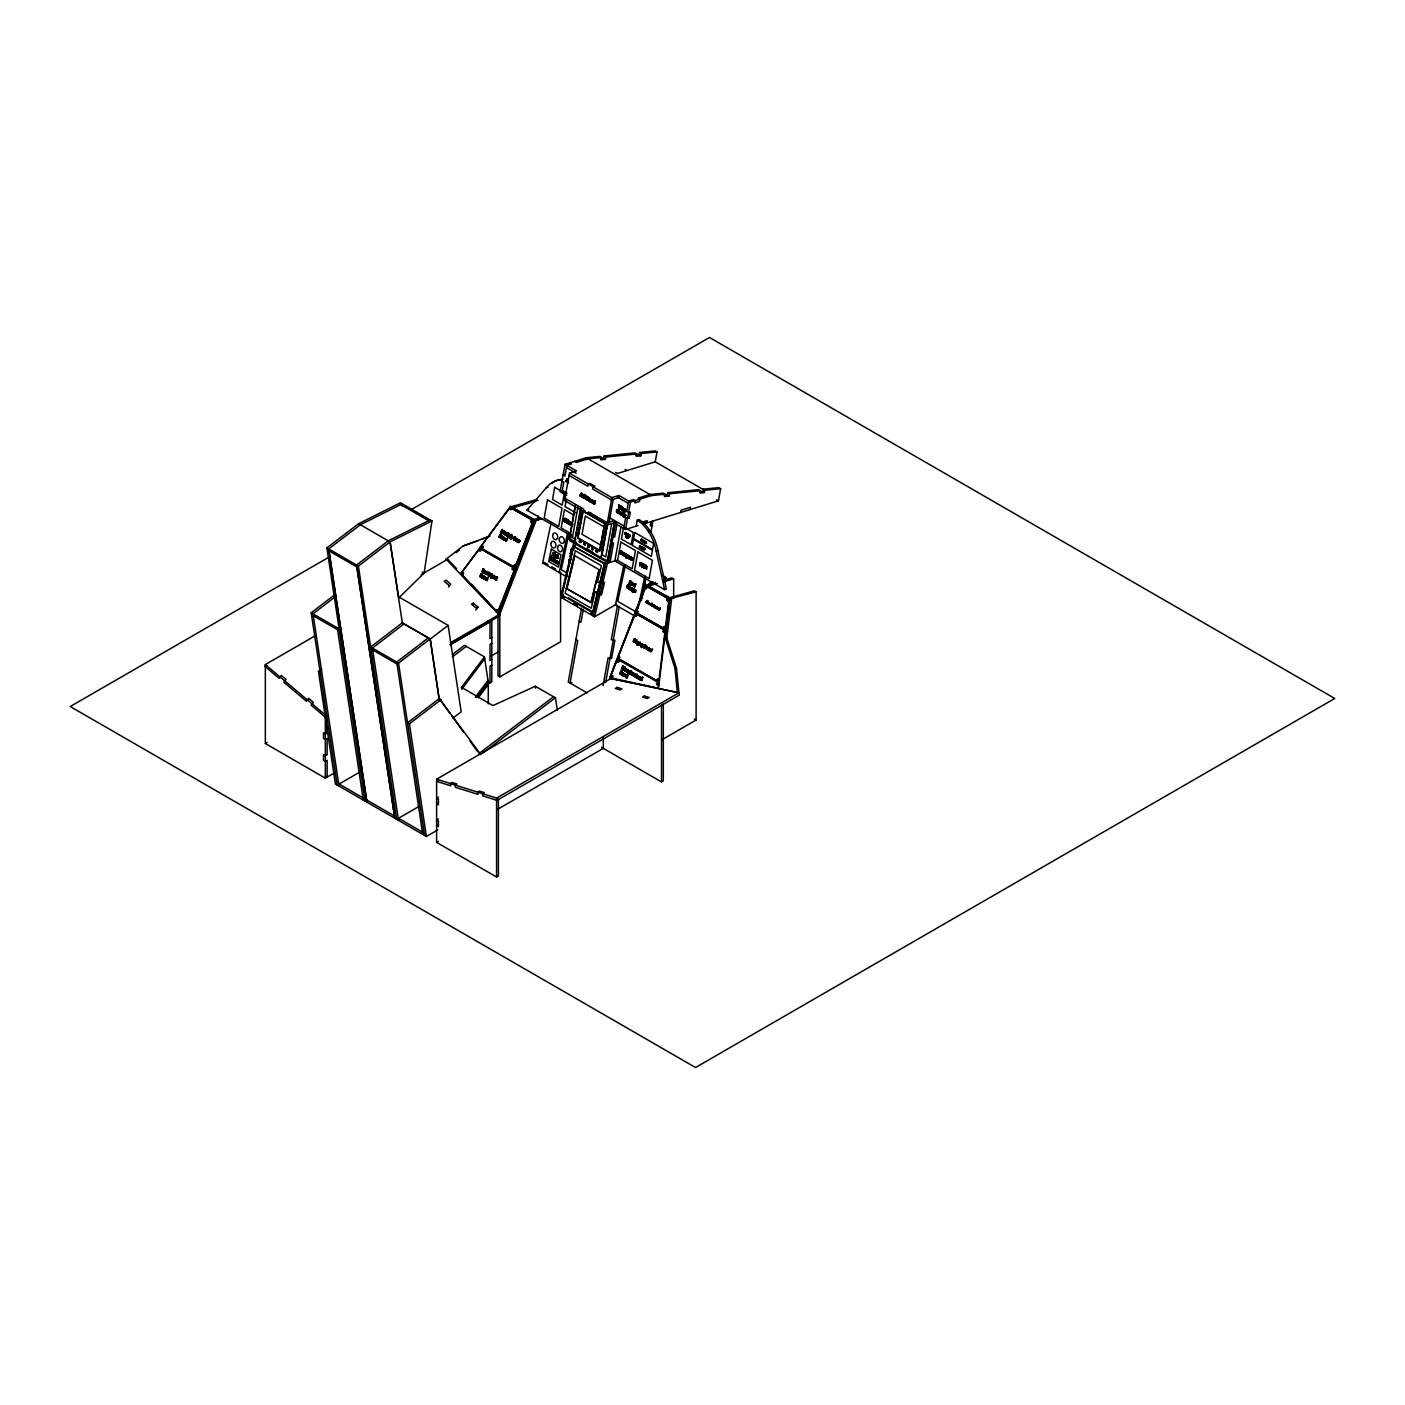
<?xml version="1.0" encoding="UTF-8"?>
<svg xmlns="http://www.w3.org/2000/svg" width="1405" height="1405" viewBox="0 0 1405 1405"><rect width="100%" height="100%" fill="white"/><g stroke="black" fill="none" stroke-linecap="round" stroke-linejoin="round"><path stroke-width="1.5" d="M486.587 572.941L485.673 571.888L486.06 574.294M643.051 677.544L642.243 677.333C640.75 677.333 640.276 680.74 638.414 678.756C643.49 677.351 634.639 675.577 640.803 677.737C640.557 682.479 640.083 678.878 641.822 678.264C638.467 683.41 644.667 672.064 641.857 680.652L641.857 680.652M623.855 553.5C616.918 556.749 626.876 548.442 623.328 555.449M643.156 548.881C645.914 548.547 638.274 548.688 642.963 547.335L640.68 548.073M644.052 541.944C646.37 540.591 643.508 544.473 644.351 540.591M642.471 549.179C642.788 546.51 642.419 550.497 643.631 549.004M568.445 521.852C571.185 521.22 569.482 527.138 570.325 522.941M571.835 525.804C570.658 524.206 569.394 520.166 569.306 521.589M626.121 555.151C624.171 550.409 625.453 557.855 625.857 554.782M566.162 521.94L567.462 522.871L566.83 519.973M591.048 500.162C592.471 498.845 590.539 504.395 592.243 501.251C591.505 500.25 590.609 498.125 588.818 499.372C589.398 495.315 586.956 500.18 589.222 498.793M592.717 502.323L593.332 501.954C593.613 501.62 592.84 506.169 592.769 500.566C589.398 498.09 588.853 502.586 589.907 501.655M623.311 509.506C621.712 506.713 625.401 508.961 623.346 510.559M556.134 562.667C557.855 562.773 557.258 562.509 554.764 560.981C553.781 564.336 553.254 556.538 555.151 560.577C557.082 563.668 553.061 561.701 555.73 562.667M625.401 532.829C627.315 533.426 623.223 534.286 628.334 533.935C627.262 536.78 625.647 533.9 628.773 534.655M634.551 585.867C630.792 585.903 636.114 581.723 634.129 585.516C631.864 587.87 633.62 580.897 634.129 585.516M635.622 592.383C631.987 591.4 636.606 587.395 635.271 591.628M645.071 541.382C641.295 542.629 643.367 541.698 643.929 540.802M485.884 580.019C486.745 576.015 485.252 579.861 485.55 580.107M487.201 579.176C487.623 575.47 483.566 580.388 486.868 579.896M487.359 573.24L486.885 571.747L485.796 572.555M504.571 538.905C509.172 538.097 501.076 539.696 505.923 540.433M515.003 538.923C510.911 538.256 521.747 543.805 516.127 540.644C513.773 539.977 517.655 536.991 516.496 540.117C523.485 538.853 507.943 539.625 515.284 536.78A2.09 1.651 -84.9 0 1 515.811 537.29L513.58 537.676L514.704 539.678M517.865 541.961L516.46 541.241L517.093 539.573M554.483 561.175C554.448 559.225 554.835 559.067 552.955 560.788C558.54 564.336 551.673 560.314 554.483 561.175L556.661 560.788L556.784 563.317M554.905 561.508L553.869 560.332L557.978 561.982M624.61 669.289C627.385 668.13 624.119 670.361 624.979 670.94M625.699 670.273C626.823 666.058 622.591 672.099 625.33 670.8M625.734 676.279C626.367 678.018 625.805 673.785 625.769 677.631M627.069 676.578C627.508 673.575 623.697 676.508 626.472 676.736M633.76 586.412L633.515 584.673L634.709 585.376M634.639 591.294L635.692 591.962M633.673 590.732L633.269 589.134L633.673 590.732L631.899 591.259L633.532 591.944L634.305 589.31L630.933 589.96L631.196 587.501L631.196 589.538L632.549 588.291L632.11 590.767L633.392 591.61L632.882 589.292L632.496 590.767M631.214 582.566L631.073 584.954L633.479 585.042M632.865 583.04C631.741 587.624 631.425 579.773 631.653 584.814C636.114 580.897 629.37 587.571 631.425 582.689M626.156 536.13L626.999 537.483L626.156 536.13C627.455 540.398 629.141 533.865 626.525 537.729L630.23 536.552L629.914 535.446M490.398 574.944C488.782 565.881 487.008 583.655 489.52 572.678M487.043 573.96L485.603 573.644L486.095 572.748M518.322 540.802C511.824 539.906 519.692 541.118 517.497 539.257M516.285 540.679L515.231 539.608M641.874 677.877C639.328 678.861 636.202 673.575 637.571 678.475C644.245 679.757 633.532 676.139 638.731 678.176M484.479 572.696C488.641 569.095 481.652 576.647 484.058 570.43L484.707 572.819M489.871 574.908C494.086 569.991 488.905 581.389 491.557 574.101C487.851 577.982 491.188 569.692 489.186 575.857L488.378 575.646M647.67 603.167C649.075 601.006 648.46 605.221 646.634 603.061L647.424 601.041C646.423 603.483 650.427 601.814 650.55 604.589C650.076 602.815 647.336 605.046 648.144 601.094M494.507 579.176C495.456 573.31 496.387 583.075 495.491 578.913M629.106 672.714L631.407 674.927L632.988 674.172L631.811 672.398L630.792 674.207L631.565 671.994L628.035 670.255L629.528 671.678M494.806 579.352C497.282 572.309 491.557 582.004 494.49 576.63C492.452 575.611 496.65 576.454 495.895 577.929M588.994 500.198L590.118 499.794L589.573 498.09L587.729 497.212L587.22 500.11L588.309 499.021L590.75 499.671L589.327 501.392M626.876 534.462L627.807 534.076L628.07 535.446M639.257 547.335L640.013 547.23C638.063 543.963 642.946 549.267 639.521 546.844M641.734 548.758C644.473 546.896 638.731 547.476 641.435 547.265M641.102 539.239C642.331 540.521 641.804 540.205 642.77 541.786M642.928 541.066L643.789 541.575M631.758 557.662C632.057 556.591 632.689 560.455 631.337 558.523C628.843 553.921 630.178 561.438 631.372 558.171M402.164 505.976L402.269 503.815L400.495 504.448L428.367 520.535L430.141 519.903L388.272 540.837L356.571 565.038L394.823 818.307L356.852 566.953L328.981 550.865L366.951 802.22L328.7 548.951L360.4 524.75L402.269 503.815M656.223 606.749C657.733 610.455 657.891 606.31 654.66 606.187C653.905 605.011 652.219 606.679 653.606 604.888L655.995 608.119L655.029 607.908C655.784 606.398 658.26 606.767 654.572 606.012M665.373 627.28L664.091 626.788L665.303 627.491M617.849 511.35C617.515 508.838 615.812 514.177 618.27 512.386C618.007 509.471 616.584 509.084 618.569 510.559M627.772 556.819C625.365 560.244 628.667 551.006 630.634 559.137C628.685 554.694 632.584 562.053 632.777 558.54M484.11 576.788C485.937 580.511 486.639 577.244 484.198 576.542M509.681 537.237L509.997 534.936L508.891 536.78C504.834 536.921 505.22 525.558 503.429 533.882M508.891 536.78C515.6 528.947 508.909 542.927 510.753 538.484C509.488 539.573 512.087 534.743 508.944 534.339M622.907 675.998C626.296 670.993 622.801 679.195 625.26 674.312C624.681 679.827 625.699 671.66 623.732 676.209L623.486 673.329L620.606 672.907M633.392 676.016L634.217 676.244C635.288 668.692 632.812 679.37 633.479 673.346M571.8 524.451L571.097 523.591L572.696 524.047M572.397 524.276L571.694 523.398L572.538 526.383M593.7 502.393L592.998 501.515L593.7 502.393C594.596 499.003 592.611 503.728 593.595 503.71M621.625 513.914L620.922 513.036L621.625 513.914C623.451 510.085 618.024 515.512 621.73 514.862C625.822 514.669 621.906 518.059 622.503 513.51M623.873 514.704L622.468 514.142M616.215 511.543C618.481 514.529 615.372 506.871 617.972 510.735M494.859 576.349L493.928 575.874L492.839 578.228L493.506 575.629L492.347 575.084L491.978 578.017L490.556 577.806L492.4 577.596L491.311 577.578M510.981 537.623C509.312 534.848 514.406 537.729 509.154 537.184L509.787 535.393M643.964 644.983L641.347 647.442L641.505 643.543M641.347 647.442L642.717 644.245L642.858 646.353M628.896 587.149C631.934 589.134 625.699 588.01 631.161 589.45M492.312 577.437C488.36 573.995 496.685 576.858 490.046 576.612L491.03 574.048M511.648 537.641L510.015 537.096L511.719 535.639M626.033 671.766L626.823 671.959C629.774 666.093 625.576 675.401 626.244 669.166L624.751 669.43M642.348 646.318L642.278 644.14L641.646 646.353M480.492 576.875L480.809 573.679L482.126 574.733L481.09 576.015M480.809 573.679L482.53 574.996L480.651 575.874M620.782 673.171L621.994 672.679L620.676 671.081C619.289 677.456 622.029 668.956 622.819 673.364M645.281 645.071L646.388 646.809L644.14 648.056L645.281 645.071L646.967 646.616L644.877 647.125M622.924 552.323C623.03 555.607 621.133 551.814 623.328 554.817M642.489 548.6L642.788 547.23L640.259 547.827M640.118 564.248L640.908 562.966L639.855 565.706L640.065 562.65L641.699 563.142L641.909 566.391L640.662 562.984M644.895 565.425L646.476 566.584L644.877 567.339C646.441 560.138 647.74 573.925 645.492 565.776M554.255 560.718L553.447 559.98L556.661 560.788M633.901 585.077L633.216 584.199L634.797 584.691M626.367 671.344L626.419 669.237M626.893 671.379L626.77 669.219L626.823 671.959M635.042 591.171L635.85 591.47M630.441 535.937C628.966 537.254 624.487 531.336 626.929 535.34M639.521 545.878C641.751 544.964 639.591 549.215 642.226 548.231M641.224 539.485L642.436 541.61M641.909 566.391L640.311 563.142M644.368 568.323L645.861 566.882L645.141 565.934L646.739 569.165M626.788 536.288C628.14 539.362 624.4 535.323 626.437 536.534M632.268 674.98C628.685 673.065 635.411 671.608 631.583 674.962M626.261 534.023L626.331 533.32M640.838 547.265L641.312 547.985M643.982 549.689L645.106 548.881M632.11 674.628C630.617 673.627 633.234 672.222 631.477 674.576M590.188 501.831L590.381 499.653L588.818 499.372M630.265 535.498C627.982 538.8 627.157 532.196 626.841 534.743M629.001 558.733C630.213 552.147 624.733 561.42 632.162 557.943M642.559 540.855L642.173 539.783M482.178 574.996L480.528 575.383L482.249 574.294M480.528 575.383L483.812 576.682L482.846 576.12M499.583 535.937C501.971 534.199 498.635 537.254 501.234 535.551M501.55 536.095L502.867 537.237L501.48 536.464M502.604 529.527L500.619 532.267L502.481 533.092L503.218 531.424M625.225 516.899C624.013 517.251 627.385 515.231 623.627 513.563C619.956 512.913 624.329 518.48 622.626 515.003M622.591 514.511L622.872 513.65L623.521 515.319M621.326 673.364L622.643 672.925L620.395 672.784L621.853 672.134M622.362 672.942C623.943 676.718 619.991 674.857 622.556 673.399M630.195 673.891L629.335 673.153L630.476 670.571L628.948 673.188L627.297 672.433L628.773 671.204M641.488 644.491L640.592 643.806L641.944 644.649L639.942 645.176L641.435 645.949M658.699 682.127L665.074 630.388L635.095 613.089L617.55 658.365L659.226 682.163L665.601 630.441L635.095 613.089M665.18 629.493L668.921 599.145L645.703 585.745L635.411 612.299L665.707 629.545L635.411 612.299M658.471 688.239L659.121 683.023L617.269 659.103L610.069 677.684L657.962 688.204L659.121 683.023M665.97 627.385L669.447 599.197L645.703 585.745M677.386 692.647L674.944 668.306L665.25 637.852L670.08 598.618L645.843 584.62L609.524 678.316L678.949 692.788L679.353 695.089L496.984 800.376L482.811 795.915L482.407 793.632L484.216 792.578L479.491 791.085L477.682 792.139L478.086 794.422L455.501 787.309L455.097 785.026L456.924 783.972L452.199 782.497L450.373 783.533L450.777 785.817L436.604 781.356L436.604 842.385L496.58 877.019L498.406 875.965L498.406 799.199L496.58 800.253L496.58 877.019M437.008 781.479L436.604 779.195L496.58 798.093L678.949 692.806L676.525 668.446L666.831 637.993L671.66 598.741L645.843 584.62M570.816 524.399L572.625 524.715L570.816 524.399L571.694 525.786M571.431 524.03L572.485 525.207L571.554 525.769M593.332 501.954L593.683 503.341M622.239 515.073L620.659 513.668L621.677 514.599M572.063 524.697L570.342 523.275M568.621 522.098L569.078 524.364L570.658 522.291M624.505 553.816L624.312 556.029L625.541 554.747M624.61 556.187L626.121 554.553M570.939 523.099L569.763 524.75M550.637 556.854C556.081 557.961 546.352 562.369 551.217 557.188C553.184 558.663 549.847 559.418 551.603 558.119C551.55 555.203 553.043 564.072 552.499 558.751C548.424 559.524 556.749 557.364 552.042 560.946M630.423 536.166L628.931 536.903M501.848 538.308L500.496 537.781L502.498 537.325L502.006 536.499L498.705 537.202L500.391 534.269L498.705 537.202M503.587 533.285C502.533 530.177 503.131 534.638 502.375 533.285M483.092 570.167L482.899 569.271L484.339 570.588L484.04 572.748L485.638 571.08M630.652 587.975C627.578 584.726 629.633 592.155 632.935 590.434M358.591 523.714L390.098 541.891L398.704 597.968L424.117 573.1L431.967 520.956L400.46 502.762L358.591 523.714L326.891 547.897L365.124 801.166M504.36 534.163L504.694 531.898L503.956 533.935L501.585 532.144M623.68 674.084L625.137 674.224M641.312 643.631L640.856 646.142M647.231 648.267L646.353 648.952L647.424 647.354M636.922 639.977C634.182 641.224 637.501 645.791 635.323 639.082C631.056 638.731 634.797 644.895 636.43 640.873M569.341 522.923L570.869 522.607M624.856 554.764L626.261 554.22M625.453 554.589L626.402 554.448M630.301 589.081C630.88 585.428 630.055 593.191 632.25 588.115M496.439 579.685L496.861 576.77L495.034 579.229M505.537 532.934L504.904 534.743C509.172 533.373 503.956 532.038 506.397 532.952M627.93 672.819L630.336 673.557L630.406 671.695M633.444 588.765L632.794 590.767M581.512 608.277L568.27 682.022L587.132 692.893M583.321 609.331L581.003 622.222L579.194 621.168M603.061 685.64L608.031 657.962L611.614 658.471L614.898 640.223L611.298 639.714L617.48 605.327M605.643 682.444L619.306 606.38M655.187 462.087L657.031 451.936L641.347 453.499L640.662 455.835L636.184 456.291L636.869 453.956L606.012 457.029L605.309 459.365L600.831 459.804L601.533 457.468L599.707 456.414L586.271 457.749L565.038 464.3L560.068 491.68L566.742 495.526M561.895 492.734L563.827 482.091L562 481.037M565.038 464.3L576.542 470.938L569.464 473.134L564.511 500.514L606.925 524.996L614.003 522.818L625.506 529.457L637.958 525.628M566.11 500.531L565.003 506.625L575.91 512.913M565.302 522.168L566.724 519.13L566.18 522.168L563.177 520.939L565.056 518.322L565.688 521.87M564.775 521.87L565.6 522.344L566.724 519.13M566.443 518.972L565.109 522.063L564.476 518.498M566.672 520.904L568.516 520.289L566.672 520.904L566.865 523.064M567.023 520.254L566.18 520.623L567.128 519.622M567.919 520.465L567.374 523.38L567.48 521.027M567.532 520.658L568.516 520.289M568.077 520.851L567.093 523.204M568.797 521.273L568.094 523.784L568.358 521.027L567.321 520.412M567.813 523.626L568.972 521.993M568.779 524.188L569.324 521.922M569.078 524.364L570.307 522.484L570.36 524.574M614.635 522.537L607.61 561.333L569.148 539.397L575.383 504.904M569.447 539.292L575.295 506.959M616.619 560.367L608.295 562.931L570.131 540.89L571.308 534.409M577.964 506.994L572.415 537.658L576.05 539.748M607.961 522.467L600.971 558.294L574.311 542.892L580.546 508.399M576.243 534.322L576.507 532.794L578.017 533.408C578.737 536.798 574.452 532.917 577.754 534.936M577.209 529L577.473 527.472L578.983 528.087C579.703 531.476 575.418 527.595 578.702 529.597M578.158 523.679C579.457 519.885 577.051 524.855 579.668 524.276L579.949 522.765L578.439 522.151M579.334 517.198L580.845 517.813L580.564 519.341L579.053 518.726L579.633 517.11M580.019 513.405L580.3 511.877L581.81 512.491C582.531 515.881 578.245 512 581.529 514.002M578.017 525.47L574.311 542.892M578.807 521.15L581.143 508.224M580.423 515.898L581.547 509.734M580.388 495.28L581.863 495.596C583.584 495.104 580.388 490.907 580.388 495.28L581.266 495.789C584.708 500.777 581.705 493.945 584.462 495.526M585.586 497.756C582.864 494.683 586.939 497.774 585.586 497.756C579.966 499.899 587.694 494.419 585.305 495.298L582.671 494.49L582.004 496.509M577.455 535.024L578.017 533.408M578.421 529.703L578.983 528.087M580.265 519.428L580.845 517.813M581.231 514.107L581.81 512.491M584.058 498.283C587.589 490.995 578.93 495.895 583.584 497.3M583.778 498.125L585.305 495.298M585.112 495.614L584.375 497.95M603.289 533.76L599.654 550.795L577.841 538.203L582.794 510.823L605.204 523.222M577.841 538.203L583.707 509.067L564.915 498.231M585.007 497.423C588.572 492.294 584.638 504.132 585.903 496.597M585.762 499.267L586.869 496.193M585.446 499.091L586.482 496.422M579.246 541.873C580.528 538.08 578.122 543.05 580.757 542.471L581.02 540.96L579.51 540.345M587.518 500.285L588.326 497.036M588.361 498.687L588.572 497.546M590.697 500.338L589.503 501.128L589.661 499.881M589.081 500.057L590.434 500.215M583.479 544.315C584.761 540.521 582.373 545.491 584.989 544.929L585.27 543.401L583.76 542.804M590.609 502.059L591.575 499.706M590.89 502.235L592.278 500.426L591.663 502.674M590.486 513.036L590.205 514.564L590.767 512.948M593.929 502.832L593.279 501.164L592.26 502.498M594.052 504.044C596.493 496.545 593.648 505.168 594.93 504.044M594.333 504.219L595.474 501.005M594.631 503.868L595.176 500.847M587.202 548.213L586.798 550.497L588.572 549.952M587.729 546.773C589.011 542.98 586.605 547.95 589.222 547.37L589.503 545.86L587.993 545.245M591.663 549.039C592.945 545.245 590.557 550.216 593.173 549.654L593.437 548.126L591.944 547.511M597.441 517.058L597.459 518.498M592.049 551.023L591.645 553.307L593.419 552.762M595.896 551.48C597.195 547.704 594.789 552.674 597.406 552.095L597.687 550.567L596.177 549.97M599.654 550.795L604.607 523.415L582.794 510.823M600.409 548.266L600.673 546.756L602.183 547.353C602.903 550.742 598.618 546.879 601.902 548.881M605.696 527.964C602.411 525.944 606.697 529.826 605.977 526.436L604.466 525.821L600.813 545.158L582.021 534.304L585.323 516.057L604.115 526.893M603.518 532.583L603.5 531.16L605.011 531.757C605.731 535.147 601.445 531.266 604.73 533.285M604.062 529.544L604.817 525.33M601.621 548.969L602.183 547.353M602.569 543.647C604.958 541.101 599.724 543.998 602.868 543.559M604.431 533.373L605.011 531.757M605.397 528.052L605.977 526.436M604.115 536.71L603.535 538.326L604.115 536.71L602.903 536.008M600.971 558.294L611.877 497.616L618.955 495.438L630.459 502.077L651.709 495.544L665.145 494.191L664.442 496.545L668.938 496.088L669.623 493.752L700.498 490.679L699.795 493.015L704.274 492.575L704.976 490.24L720.642 488.677L718.447 500.83L642.981 524.083M607.663 522.555L602.376 553.271M609.103 522.168L613.23 499.355M611.667 524.188L605.748 556.889L602.113 554.799M614.003 522.818L614.406 520.535L607.329 522.713L588.555 511.877L588.133 514.142L589.907 513.598M618.955 495.438L618.534 497.721L611.456 499.899L592.682 489.045L593.086 486.762L594.859 486.218L590.012 483.425L588.238 483.97L587.834 486.253L569.043 475.417M617.462 511.28L617.62 512.597L616.795 511.35M608.295 562.931L615.671 522.221L614.336 522.625L607.329 561.42L608.646 561.017M617.006 524.047L614.688 536.886L612.914 537.43M623.715 508.364C622.415 508.241 622.52 514.406 621.361 507.539L621.818 506.977M621.273 509.875L622.257 507.521M621.994 510.296L622.678 507.767L623.504 508.189M620.659 513.668C624.083 514.125 619.096 511.912 621.712 514.845M623.381 511.894L625.19 510.981C623.961 509.997 623.785 509.471 624.944 511.841C623.75 511.841 622.959 510.138 623.908 509.26C627.649 509.558 621.554 514.862 625.137 511.28M621.01 526.822L614.846 560.911L664.583 589.626L666.356 589.081L657.962 550.567A38.058 26.379 72.9 0 0 650.269 531.195L648.337 528.438A38.058 26.379 72.9 0 0 639.328 519.692L637.29 520.096L636.184 526.173M624.523 516.425C623.012 519.868 623.486 512.456 625.682 514.827M623.767 517.514L623.943 516.601M624.593 515.038L624.558 516.706L624.312 514.546M623.486 517.339L624.891 514.353M624.4 514.722C625.33 518.164 625.892 512.86 624.645 517.093M623.996 509.699C626.929 510.682 624.312 513.001 623.469 511.525M623.662 526.928L621.467 539.098L631.161 544.701L633.356 532.53L625.278 527.859M623.697 528.403L625.629 517.76L629.212 518.269L630.318 512.175L626.718 511.683L628.65 501.023L633.374 499.583L635.183 500.619L634.779 502.902L639.503 501.445L639.907 499.179L638.098 498.125L649.883 494.49L663.336 493.155L665.145 494.191M625.506 529.457L630.459 502.077M622.345 551.902C618.674 547.493 621.677 557.188 620.237 553.043C622.608 548.284 620.202 554.079 621.326 553.693M621.748 552.077L620.536 551.34M627.596 534.146C625.629 536.113 623.539 532.003 626.331 532.969M625.699 532.477L625.032 534.023M623.627 555.625L624.962 553.43M627.104 537.553L627.368 536.095M628.176 537.992L628.527 536.921L627.42 537.272M627.877 538.343L627.93 537.114M624.312 556.029L624.856 553.746M629.264 536.499L629.791 535.235L628.369 536.851L629.422 535.042L629.177 536.394M626.946 556.573L627.877 557.258L628.281 556.029L626.981 554.641L625.857 557.803L626.683 554.993M625.594 556.766L626.437 554.589M628.808 558.031L628.685 556.099M628.72 558.558L630.301 558.997L629.422 558.382M630.037 559.366L631.987 560.051L630.81 559.19M632.215 557.627L630.178 557.17L632.215 558.733M640.118 545.702L640.153 547.845L639.556 546.685L640.768 546.299M641.681 539.046L640.838 540.679M641.962 539.397L641.576 540.591L642.331 539.66M642.594 540.012L641.26 540.293L641.716 541.188L641.576 539.959M645.246 541.645L643.156 542.031L643.42 540.504L643.508 542.225L645.281 541.873M639.855 565.706L641.646 563.791L640.065 562.65M639.538 565.53L640.662 562.457M645 548.565C643.121 547.634 645.791 550.198 643.648 549.864M645.299 543.261L646.458 543.401L645.299 543.261L646.089 541.961M645.685 543.314L645.703 542.067M651.165 521.624L650.375 525.892L652.148 525.347L650.339 524.293M649.286 531.986L651.059 531.441L652.921 521.062M645.475 565.249L645.264 568.323M644.948 567.023L645.141 565.934M680.687 512.474L681.091 510.191L690.54 507.275L690.118 509.558M649.883 650.058C651.376 649.198 648.864 653.606 651.358 649.18M484.865 570.641L483.9 572.485L485.076 573.486M486.604 579.334L485.937 578.702L485.902 580.23M495.438 577.666L497.44 577.894L496.264 577.859M629.633 672.767L629.686 673.856M503.675 537.711L503.447 539.942L503.464 537.606M505.765 533.461L504.904 532.319L506.344 532.653M509.435 537.36C511.877 534.866 506.906 531.898 507.89 536.201M623.557 566.356L615.443 604.852L633.848 615.46M641.154 600.497L645.668 579.106L641.137 600.479M566.584 576.788L542.646 562.966L551.234 522.361M550.321 559.963L551.217 556.714M551.217 558.382L551.462 557.223M552.306 555.66L553.517 552.587M552.007 555.484L553.201 552.411M551.744 560.771L552.797 558.435M553.675 556.45C556.275 545.965 555.045 561.719 552.692 553.886M554.887 553.377L553.746 554.501C556.766 552.868 554.553 559.366 554.694 554.571L553.271 553.728M556.749 558.224C555.379 559.278 557.486 552.218 556.187 557.504C558.681 555.484 556.31 557.873 556.362 556.099M558.61 558.189C557.03 560.384 559.594 553.886 556.345 555.66M557.03 558.382L558.259 555.186M557.838 563.089C556.204 563.879 557.258 562.474 557.434 561.069M557.328 558.066L556.362 558.048M557.767 555.959L557.978 555.01M557.416 562.14L555.976 561.315M557.469 564.072L558.417 564.143M557.838 564.283L558.54 563.581M559.225 572.555L567.357 534.058M569.078 532.934L561.315 569.71L566.601 572.766M569.956 553.517C575.453 552.797 568.305 559.102 570.729 553.974M570.658 551.392L571.87 548.319L570.974 551.568M571.343 549.812C572.731 547.511 570.5 550.848 572.889 550.602M572.362 550.409L571.273 550.163M571.396 559.664L570.781 559.172A2.09 1.493 75.6 0 0 570.219 558.663L568.744 559.91L569.798 561.807M625.506 564.599L617.726 601.375L635.359 611.561M631.477 587.676C627.385 590.416 626.015 584.462 629.141 585.622A2.09 1.493 75.6 0 0 628.579 585.112L626.858 587.097L630.353 587.852L627.526 587.079L629.019 587.062M629.159 586.254C626.244 581.933 626.015 591.294 628.439 587.22L627.596 586.728M628.597 586.429L628.562 585.78A2.09 1.493 75.6 0 0 628 585.27L627.42 585.516M631.354 583.04L630.318 582.443L629.124 583.83L629.756 580.897L631.706 581.547L629.809 582.25L631.793 582.425M629.44 584.006L630.318 582.443M629.124 583.83L630.336 580.757M629.809 582.25L631.635 581.898M629.703 588.309L629.247 587.694M629.739 582.601L630.845 582.847M629.739 589.626L628.966 586.763M631.811 585.376L633.163 583.198M631.495 590.627L632.549 588.291M633.637 591.856L631.899 591.259M634.199 586.746L635.727 583.725L635.078 586.763M634.498 586.921L634.849 583.707M634.797 586.605L635.727 583.725M637.993 608.488L644.895 575.787M665.338 581.828L666.251 577.543L662.563 575.418M314.72 636.079L265.334 664.583L264.93 666.409L279.121 678.316L281.334 675.436L286.058 679.405L283.845 682.286L306.413 701.236L308.643 698.373L313.368 702.342L311.137 705.205L325.328 717.112L325.328 778.142L334.706 772.715M324.924 716.761L325.328 714.952L265.334 664.583M448.529 587.027L450.759 584.164L446.035 580.195L444.208 581.284L448.933 585.253M472.923 604.958L473.327 603.131L478.051 607.118L475.838 609.963M656.925 607.944C661.404 607.645 655.345 609.419 659.226 609.542M574.03 541.557L560.7 597.178L594.631 616.777L616.444 604.185M573.381 546.264L604.572 564.055L592.91 612.756L561.719 594.982L573.381 546.264L605.59 563.844L604.29 564.107L592.611 612.808L593.911 612.545L606.082 561.789M562 594.912L573.679 546.211M573.662 550.233L574.68 546.001M563.458 594.297L562.509 598.231L564.248 597.88M574.891 546.545L575.839 542.611M566.672 588.379L574.54 555.519L599.092 569.675L591.206 602.534L566.391 588.432L591.206 602.534M566.865 588.976L574.733 556.204M590.925 602.605L599.092 569.675M592.805 615.724L597.986 594.104L599.724 593.735M600.655 583.233L598.249 593.279L595.825 591.874M597.986 594.104L601.533 594.789L604.501 582.425L600.954 581.723L606.135 560.103M594.631 616.777L607.961 561.157M583.883 495.702L582.566 495.052L583.532 497.756M571.782 523.96L571.8 523.029L571.888 525.4M483.004 576.577L481.827 577.069L482.67 577.754M502.042 537.131L501.567 538.256M627.227 672.17L628.86 672.486L628.544 671.66M486.13 577.982L487.307 578.316M505.484 539.432L504.939 538.589L504.676 540.24M632.935 592.102L633.708 589.45L632.566 588.906M625.541 669.816L625.243 668.903M625.383 675.77C628 674.365 625.067 677.544 625.313 676.982M651.411 650.339L650.497 649.812M618.341 512.245L617.181 512.439M502.077 536.13L499.864 534.234M600.515 458.61L603.5 458.311L604.185 455.975L635.06 452.902L636.869 453.956M635.85 455.097L638.836 454.798L639.538 452.445L655.204 450.9L657.031 451.936M664.126 495.333L667.112 495.052L667.814 492.698L698.671 489.625L700.498 490.679M656.398 607.083L657.979 607.54L656.837 608.962M699.479 491.82L702.465 491.522L703.15 489.186L718.833 487.623L720.642 488.677M645.053 549.127L643.683 549.654M482.951 575.962C484.848 575.33 479.702 577.086 482.688 578.07M621.326 674.47L623.188 674.488M627.245 671.853L629.106 671.853M639.222 677.86L638.959 678.878L640.276 678.316M502.533 532.091L504.641 532.021M622.292 673.311L623.715 673.908M646.458 649.426C645.808 649.865 647.161 647.459 646.581 647.248M646.915 649.356L647.986 647.881L646.915 647.319M483.232 576.84L482.776 575.523M504.026 532.372L503.605 531.195M648.214 648.285L646.722 646.88M651.077 650.743L650.866 649.128M494.033 577.332L493.489 576.559L495.895 576.981M494.384 577.315L493.524 578.614M568.287 480.879L568.375 482.688M481.564 571.712L482.407 571.94C480.457 569.534 487.307 569.324 482.899 569.271M481.335 573.714L479.667 576.647M483.25 568.797L482.407 571.94M481.054 575.418L481.511 574.241M484.128 570.746L482.424 570.465M484.936 579.44L484.637 577.156L483.864 578.825L482.108 577.806L482.811 577.034M484.549 573.433L485.937 571.255M482.635 578.368L483.478 576.7M485.269 576.823L483.917 576.366L483.864 578.825M483.338 578.772L485.059 577.139L484.11 579.211M502.288 529.351L500.619 532.267M483.566 578.649L484.444 576.419M499.021 537.377L499.969 536.306L502.85 536.745M500.092 535.972L500.443 534.567M501.058 532.091L503.078 533.233L503.78 532.109M485.568 572.696C487.412 574.68 487.307 570.992 485.673 572.415M486.639 574.645L487.851 571.536M501.673 536.447L500.637 535.797M503.815 531.108L502.885 531.371M503.166 539.766L504.325 538.01L503.025 537.658C499.425 539.906 507.468 535.059 503.447 539.942M506.063 532.355L505.22 531.951L504.132 534.286L505.818 532.618L505.203 534.901M487.307 580.809L488.22 577.525M492.031 573.855L490.046 576.612M507.346 533.918C506.502 536.78 505.695 533.988 507.872 533.97M508.171 536.376L508.663 532.864L507.31 533.373M506.942 535.92L507.855 532.635M507.17 535.797L505.976 535.41M505.818 533.268L508.663 532.864M491.223 577.473L492.751 577.596M505.537 541.136L507.556 538.256L506.362 541.346M507.662 536.324L508.522 534.093M508.68 533.742L508.083 536.569L509.471 534.392M491.961 576.981C491.627 572.573 492.207 579.369 490.714 577.437M505.835 541.311L507.556 538.256M497.159 576.946L495.754 579.176L496.58 580.107M496.492 577.736L496.053 580.054M496.861 576.77L494.455 577.121L497.44 577.894M514.195 539.643L514.09 538.22M513.791 539.906L515.442 538.747L514.95 540.047L513.563 539.801L512.948 537.992L514.757 536.728A2.09 1.651 -84.9 0 1 515.284 537.237L515.723 537.922M515.231 537.887L514.142 537.395L514.037 539.38M517.62 539.625L515.407 539.134M518.322 542.488L519.71 540.31L518.849 542.541L517.251 540.345M517.795 540.749L515.951 541.03M517.637 542.084L517.426 539.625M518.849 542.541L519.2 540.258M519.815 540.644L518.937 540.907L520.166 541.066M497.423 612.65L515.126 568.393L497.95 612.685L460.612 573.82L479.614 548.143L515.126 568.393M533.057 520.711L514.897 567.567L533.584 520.763L509.839 507.31L533.584 520.763M515.424 567.602L480.106 547.476L510.331 506.38L536.148 520.517L499.811 614.213L498.248 614.073L534.567 520.377L542.26 518.796M617.55 658.365L635.622 613.142M635.921 612.352L645.439 587.834M645.422 602.376L647.196 600.55M646.932 600.392L646.405 602.587M648.408 601.252L646.634 603.061M622.872 669.957L621.432 669.114L622.591 666.146L624.558 667.024L623.486 670.308L625.207 667.252L623.188 670.132M619.833 674.224L621.203 671.116L622.222 671.836M623.118 666.198L621.432 669.114M620.922 672.819L621.379 671.643M622.397 668.991L622.837 667.884L623.89 668.499L622.837 667.884M634.463 639.24L635.218 641.084L633.585 641.541L634.972 639.293L634.077 641.576L635.025 641.892L635.85 640.487L634.814 639.029M623.363 668.446C621.256 666.075 625.98 668.236 622.591 666.146M633.146 641.699L634.797 638.766M622.661 674.435L622.222 675.594M650.339 605.204L652.131 603.307M638.221 642.278C636.553 640.399 636.641 647.705 636.641 640.75M623.978 674.189L623.732 676.209M637.431 641.786C636.904 642.401 636.219 645.088 637.73 642.594C639.503 640.223 638.467 647.881 638.643 642.594M651.885 603.149L651.323 605.415M637.73 642.243L636.518 641.681L637.484 643.437M638.362 643.964C642.384 638.976 635.025 651.059 637.378 641.347M637.378 645.158L638.467 642.331M653.29 605.696C657.803 605.643 651.463 605.941 654.326 604.958M626.349 677.983L627.842 675.05M628.579 671.818L628.65 673.03M628.421 673.153L628.281 670.326M639.17 645.176L640.364 642.067M628.088 674.927L627.174 678.211M630.757 671.766L629.897 673.996L632.513 674.347M630.88 671.379L631.741 671.625M641.944 644.649L640.294 645.369L641.242 644.825M630.178 674.172L631.548 671.046M656.943 606.802L655.643 608.26M632.619 675.577L634.34 673.943L634.217 676.244M632.338 675.401L634.551 673.627M657.645 608.523C660.859 609.963 656.662 606.31 657.558 609.032M658.682 610.033L660.473 608.119M645 646.774C645.931 643.648 645.194 649.022 646.634 646.265M658.699 609.138C661.351 607.469 655.872 608.47 659.138 609.823M644.14 648.056L645.791 645.123M660.227 607.961L659.648 610.244M644.438 648.232L645.369 647.161M638.046 678.106L635.113 677.017L637.097 674.26M636.781 674.084L635.113 677.017M647.898 648.179L646.722 648.021L646.792 649.409M636.447 677.79L637.712 677.667M647.529 650.006L648.899 647.828L648.882 650.796L649.022 648.495L647.529 650.006L649.514 648.548L649.391 650.831L650.041 648.671L649.092 648.232M648.021 650.041L648.899 647.828M640.399 678.018C638.766 679.089 636.131 678.071 638.063 676.051C641.628 677.509 635.007 676.789 639.012 676.279M638.362 676.666C641.962 675.91 639.099 681.53 638.854 678.158M650.972 651.99L652.675 648.934M641.751 678.615L641.347 679.967L642.278 678.65M620.729 511.947C620.624 514.37 618.78 511.719 620.185 514.037M625.506 509.4L624.171 509.576M593.279 501.48L594.315 501.286M621.537 506.309L620.132 509.225L619.763 506.362L620.729 509.049M644.913 564.915L643.508 567.831L643.139 564.951L644.105 567.655M618.463 505.062C620.518 504.184 617.041 511.736 619.763 506.362M618.867 508.487L620.343 506.169M641.909 566.9L642.77 566.338C642.542 558.329 640.821 571.378 643.139 564.951M642.243 567.093L643.718 564.775M618.815 507.925L620.606 505.782L620.624 508.469M619.394 507.732L620.606 505.782M643.999 567.076L643.982 564.371L642.173 566.514L642.155 563.844M642.77 566.338L643.666 564.195M620.132 509.225L621.835 506.485M643.508 567.831L645.211 565.091M619.587 514.212L621.01 512.123M633.989 589.222L632.513 589.415M507.995 533.654L506.344 534.304L507.468 535.955M510.612 538.888C514.511 534.567 508.557 536.043 511.525 537.939M588.923 499.249L587.729 497.212M501.409 536.183L499.952 536.13M619.781 511.402C617.129 515.705 620.606 508.276 620.132 513.457M623.311 674.189L621.73 674.944L622.854 673.979M619.061 512.843C619.096 506.924 617.111 516.583 619.201 512.14M618.481 513.58L619.798 511.964M632.584 559.875L631.442 560.191M565.864 481.634L567.813 479.035L568.077 482.389L566.215 480.931M563.475 521.115L563.844 520.43M580.037 495.965L580.985 495.087M568.077 482.389L566.356 480.651C568.024 476.857 567.427 483.742 566.97 479.491M566.356 480.651L567.55 479.316M565.372 521.694L563.985 520.149L565.442 518.533M563.985 520.149L565.179 518.814L565.284 520.377L564.582 518.989M580.528 494.999C583.321 491.768 579.598 497.932 581.723 493.664M565.548 481.441L567.444 478.824M563.177 520.939L565.056 518.322M579.721 495.789L581.617 493.155M626.033 536.921L626.876 535.814M621.941 554.641C624.154 554.518 623.276 551.094 622.591 555.01M625.401 516.373L624.347 516.654M503.131 532.635L502.252 532.6M628.017 537.676L626.823 537.729M554.835 556.468L556.52 555.151L554.062 557.574L554.378 554.395M555.414 556.327L556.222 554.975M637.888 676.701L638.801 677.228L637.378 676.648M556.52 555.151L554.062 557.574M645.158 542.435L644.193 542.664M585.604 497.23L586.447 495.947M571.133 559.243L570.079 558.839L569.727 560.577M628 585.358L628.492 587.993L628.123 586.921M554.975 554.255L554.957 557.609M460.612 573.82L480.141 548.196M510.366 507.363L480.106 547.476M484.725 658.769L461.753 689.275L461.472 687.379L484.426 656.873L464.44 645.317L452.305 654.59M475.224 697.319L487.992 680.371M476.787 697.53L488.273 682.268L488.273 703.852M478.35 697.741L488.571 684.182L484.426 656.873M551.673 559.032L553.078 558.593M641.664 647.617L644.28 645.158M571.133 535.674L526.928 510.156L546.352 487.693A38.058 26.379 72.9 0 1 558.927 480.018L561.403 479.825M618.903 661.966L617.726 661.281L619.025 661.123M568.305 480.211L568.358 483.109M654.045 605.906L653.606 604.888M498.248 614.073L446.123 559.137L463.088 546.001L490.117 535.972M456.186 552.709L459.576 550.075M396.632 819.361L358.398 566.092L390.098 541.891L431.967 520.956M337.2 785.114L311.19 612.791L334.548 594.93M321.745 668.885L318.443 671.414L335.391 784.06L339.026 786.168L312.999 613.845L334.689 597.265M418.901 806.488L398.511 818.272L398.511 820.362L372.43 648.091L404.131 623.855M398.511 818.272L422.747 832.269L422.747 834.359L396.719 662.036L428.42 637.8M398.528 663.09L430.229 638.854L402.304 622.801L370.621 647.038L398.528 663.09L424.556 835.413M439.326 699.585L430.176 639.099L448.125 625.401L398.809 596.932M452.375 656.96L466.249 646.37M480.844 754.608L439.291 698.584L407.608 722.75L409.435 723.803L426.382 836.467L437.763 829.881M409.435 723.803L441.117 699.637M453.042 718.025L461.191 711.808L448.125 625.401M479.017 753.554L553.605 696.669L555.432 697.705L557.346 710.421M482.565 753.291L555.432 697.705M511.438 538.782L510.472 538.256M513.545 569.973L513.475 568.34M500.514 536.499L500.619 534.673L501.497 535.147M627.578 535.006L628.597 534.55M330.105 556.485L70.25 706.522L695.528 1067.519L1334.75 698.478L709.472 337.481L411.665 509.4M421.096 574.663L447.703 559.295L456.643 568.691M267.161 665.689L265.334 666.743L265.334 743.508L325.328 778.142M473.327 603.131L471.5 604.203L476.225 608.172L478.051 607.101M265.334 743.508L267.161 742.455M450.496 642.682L499.811 614.213L498.02 613.124M450.109 644.491L499.407 616.022L499.811 614.213L499.829 676.876L560.577 641.786L560.577 572.274M450.232 644.877L491.82 620.834L491.82 681.864L490.011 682.918L488.185 681.882M325.328 717.112L327.137 716.058M491.82 637.624L490.011 638.678L490.011 621.888L488.185 620.834M491.82 643.227L490.011 644.28L490.011 660.526L491.82 659.489M490.696 656.258L498.301 651.867M491.82 665.074L490.011 666.128L490.011 682.918M426.382 836.467L339.079 786.133L339.079 784.025L359.469 772.258M436.604 779.195L611.105 678.457L678.949 692.806M436.604 781.356L438.413 780.302M438.413 797.092L436.604 798.145L438.413 799.199L438.413 804.784L436.604 803.748L438.413 802.694M438.413 818.939L436.604 819.993L438.413 821.047L438.413 826.649L436.604 825.596L438.413 824.542M436.604 842.385L438.413 841.332M497.124 809.579L603.342 748.356L603.342 737.853M661.931 739.768L696.107 720.027L696.107 591.856L694.281 590.82L669.834 597.705M661.509 781.935L663.318 780.881L663.318 704.116L661.509 705.169L661.509 781.935L601.516 747.302L603.342 748.356M624.839 509.383L625.19 510.981M630.072 558.329L630.775 557.908M570.377 558.733L569.113 559.717L569.622 561.35M627.561 535.165L628.035 535.955L628.14 534.989M630.827 559.19L631.723 559.84L631.284 558.979M555.959 562.351L556.011 560.244M553.5 696.74L535.323 686.255L492.962 705.573L461.472 687.379M621.923 553.517L620.764 552.639L621.554 551.041M478.367 540.662L463.088 546.001M482.284 539.098L488.15 536.745M643.578 548.494L641.33 548.547M557.364 557.838L556.345 556.837L557.223 555.502M551.41 559.172L553.482 558.839M652.833 604.431L650.937 604.484C654.063 603.781 646.511 603.114 652.324 606.012L651.955 604.712M590.539 501.251L590.118 500.531M503.148 537.342L504.448 537.465M639.117 642.348L639.697 644.122L638.239 644.263M571.853 682.514L570.079 683.058L577.736 640.469L575.91 639.433M564.88 474.398L563.106 474.943L564.915 475.996L566.847 465.354L571.572 463.896L569.745 462.842M566.847 479L567.813 479.035M546.352 487.693L548.126 487.149M526.928 510.156L528.702 509.611M581.02 493.348L582.004 493.383M582.689 494.929L583.69 494.683M581.336 496.72L582.97 496.509M588.625 498.213L589.573 498.09M588.713 498.757L589.626 498.283M587.22 500.11L588.115 500.11M589.995 499.636L590.961 499.477M589.819 500.373L588.923 500.707L589.854 500.707M590.17 500.233L591.874 499.881M591.242 500.303L592.278 500.057M589.064 501.111L590.223 500.988M591.189 500.619L592.629 500.303M591.681 500.602L592.769 500.566M591.927 500.918L592.805 500.724M592.787 501.866L594.42 501.427M591.962 502.85L593.296 502.305M593.454 503.693L594.403 503.148M583.286 511.35L585.06 510.805M567.427 519.797L566.426 520.43M568.358 521.027L566.724 520.605M565.6 522.344L566.724 521.922M567.251 522.467L566.426 522.853M569.71 521.747L568.393 522.168L569.815 521.887M579.053 518.726L580.564 519.341M569.06 522.432L570.395 522.151M570.026 522.994L570.922 522.748M621.414 507.17L622.397 506.801M618.534 508.294L619.465 508.311M571.273 523.538L572.415 523.363M616.69 509.681L617.673 509.4M622.678 507.767L622.959 507.943M570.887 523.924L572.52 523.503M594.438 517.005L593.525 516.215M616.461 510.401L617.462 509.875M570.061 524.926L571.396 524.381M616.532 510.682L617.392 510.226M616.672 510.946L617.498 510.524M622.995 508.891L623.873 508.628M620.975 509.716L621.853 509.699M579.949 522.765L579.668 524.276M623.328 509.312L625.067 509.084M618.165 510.998L619.061 510.981M621.695 510.12L622.573 510.103M624.821 509.962L625.769 509.558M622.766 510.735L624.119 510.489M617.339 512.807L618.27 512.386M623.047 510.911L624.47 510.682M623.644 511.034L624.716 510.928M620.711 513.387L622.239 512.825M621.554 513.317L622.415 513.124M622.854 513.984L623.785 513.668M621.853 514.37L623.908 513.791M623.153 514.195L624.083 514.09M621.361 515.231L622.889 514.634M623.592 514.652L624.61 514.195M624.206 515.073L625.436 514.599M624.891 515.249L625.857 515.161M624.979 515.477L625.892 515.372M569.148 539.397L570.483 538.976M570.131 540.89L571.905 540.345M637.29 520.096L639.328 519.692M581.02 540.96L580.757 542.471M641.505 522.379L647.161 520.64L646.757 522.923L644.93 521.87M602.622 537.535L603.834 538.238M585.27 543.401L584.989 544.929M625.225 532.917L626.244 532.829M624.839 534.111L626.981 533.601L625.313 534.181M589.503 545.86L589.222 547.37M625.769 534.515L627.965 534.251M626.77 535.217L628.896 534.725L628.017 534.743M627.859 535.849L628.913 535.568M627.772 536.341L627.087 537.816M625.453 537.114C630.02 535.129 626.595 539.098 627.842 536.605M628.369 536.183L629.247 536.008M627.368 536.991L628.404 536.692M593.437 548.126L593.173 549.654M611.807 543.524L613.581 542.98L610.069 562.369L608.26 561.333M628.615 538.256L627.578 538.185M597.687 550.567L597.406 552.095M641.47 539.643L642.261 539.467M643.016 540.205L641.98 540.381M641.523 541.083L644.157 540.416M641.962 541.136L644.526 540.679M642.208 541.294L644.315 540.785M643.982 542.435L646.511 541.838M640.399 547.019L641.295 546.756M622.152 553.008L623.311 552.815M622.714 552.99L623.68 552.85M639.96 547.722L642.594 547.054M621.379 554.114L622.556 553.833L622.187 552.516M622.959 553.482L624.312 553.113M623.925 554.009L625.225 553.588M622.31 554.589L623.363 554.308M624.364 553.974L625.436 553.904M624.575 554.273L625.928 553.991M644.509 548.301L641.98 548.213M642.419 549.092L644.948 548.494M625.559 554.835L626.981 554.641M625.875 555.115L627.262 554.817M627.649 554.993L626.63 555.221L627.666 556.011M627.947 555.151L626.577 555.519L626.437 557.609M627.174 555.607L628.158 555.432M625.295 556.591L626.173 556.573M627.315 555.8L628.228 555.625M628.808 556.538L629.686 556.24M627.016 557.135L628.474 556.784M628.931 556.661L629.844 556.538M625.857 557.803L629.879 556.696M630.81 556.802L627.754 557.75L629.247 557.118M629.598 557.346L630.757 557.118M627.947 558.136L631.021 557.276M628.14 558.294L629.352 558.154M629.984 557.82L631.46 557.346M630.371 558.751L632.443 558.101M630.09 559.049L632.865 558.154M664.583 589.626L656.188 551.111L657.962 550.567M630.74 559.594L632.285 559.172M631.688 559.366L632.636 559.208M631.635 559.893L632.672 559.629M640.961 563.633L641.892 563.475M641.031 564.107L642.735 563.668M640.048 564.564L641.804 564.459M640.733 564.828L641.734 564.529M643.086 564.389L643.982 564.371M640.399 564.757L641.523 566.162M645.791 566.426L646.722 566.25M645.861 566.882L646.774 566.443M644.877 567.339L646.634 567.234M645.229 567.55L646.335 568.937M668.06 601.041L668.323 599.408M651.569 604.782L652.324 606.012M511.912 506.52L536.359 499.636L538.168 500.672M513.721 507.574L536.13 501.251M534.322 519.464L540.433 517.743M507.24 535.287L505.8 535.129M647.424 584.761L655.573 582.46M663.722 580.16L671.871 577.877L673.68 578.913L673.68 598.477M649.233 585.815L657.382 583.514M663.494 581.793L673.68 578.913M696.107 591.856L670.08 598.618M641.628 679.985L640.188 679.809M553.377 556.275L554.255 556.292M551.585 558.4L552.499 557.978M555.8 557.416L556.766 557.364M556.081 557.89L557.434 557.539M550.022 559.77L550.918 559.805M552.358 559.383L553.711 558.979M572.467 554.097L570.026 553.184M553.763 559.805L554.905 559.647M542.646 562.966L544.385 562.527L548.073 564.652M553.342 560.191L555.08 559.963M554.255 560.226L555.151 560.349M570.184 556.538L570.483 556.714M554.764 560.981L556.081 560.63M555.186 561.227L556.468 560.999M554.114 562.07L557.504 561.438M558.084 561.596L555.168 561.649M555.238 562.474L557.873 561.824M555.186 562.79L557.451 562.632M569.78 558.891L570.518 558.769M556.591 563.616L558.171 563.37M630.757 583.18L632.092 582.583M631.776 584.357L630.898 584.568L632.022 584.673M633.392 584.146L634.551 584.006M631.073 584.954L632.513 584.673M632.988 584.55L634.639 584.146M631.425 585.2L632.461 584.989M664.495 577.999L666.251 577.543M629.598 587.395L630.582 587.272M633.602 586.394L634.568 585.867M629.721 587.536L630.634 587.431M628.509 588.186L631.196 587.501M628.176 588.484L629.387 588.186M628.509 588.642L629.51 588.66M628.615 588.906L630.16 588.765M628.878 589.187L630.09 589.064M629.458 589.45L630.863 589.134M651.077 584.322L651.376 584.515M630.336 589.801L631.302 589.696M632.584 589.345L633.567 589.187M630.476 590.047L631.916 589.766M630.669 590.223L631.846 590.065M633.339 589.678L634.305 589.31M631.214 590.469L632.584 590.24M632.11 590.767L633.181 590.68M634.551 590.258L635.692 590.1M634.129 590.644L635.78 590.24M631.811 591.628L633.602 591.031M632.25 591.61L633.216 591.645M487.026 573.942L485.515 574.03M626.296 675.577L627.21 675.893M568.832 563.194L570.571 562.825M567.602 575.207L565.881 575.558L567.69 576.612M600.954 581.723L602.675 581.371M600.954 583.163L597.511 581.986L601.41 565.741L575.348 550.707L565.161 593.226L591.224 608.26L595.105 592.032L598.548 593.226M561.719 594.982L563.019 594.701M629.879 535.586L630.16 536.587M601.533 457.468L588.098 458.803L576.296 462.438L574.469 461.384M562.878 479.298L560.7 479.474A38.058 26.379 72.9 0 0 551.761 483.425M503.64 531.634L505.22 531.951M502.094 532.688L503.113 532.987M509.242 534.515L510.419 534.884M509.137 534.761L510.63 535.252M504.904 534.743L506.678 535.077M509.014 535.077L510.647 535.41M500.04 534.743L501.286 534.848M510.84 536.025L512.562 536.183M500.654 535.235L501.585 535.551L500.689 535.639M502.006 536.815L503.78 537.131M500.566 537.483L502.375 537.623M503.025 537.658L504.641 537.834M515.916 538.73L517.145 538.923M500.514 537.623L501.392 537.676M503.78 537.869L504.079 538.291M509.611 538.361L511.192 538.519M500.496 537.781L501.445 538.15M500.514 538.08L502.129 538.256M505.185 538.519L506.397 539.046L505.519 538.835M518.796 539.906L516.373 539.063M500.707 538.414L502.006 538.554M517.971 540.064L519.71 540.31M519.095 540.855L520.026 540.96M516.127 540.644L517.339 540.837M516.513 541.382L518.076 541.417M516.654 541.592L517.953 541.733M446.123 559.137L447.703 559.278M486.288 572.028L487.412 572.186M486.499 572.151L487.465 572.362M483.373 572.45L485.006 572.748M483.443 572.731L484.883 573.064M483.706 573.029L484.778 573.31M491.662 575.102L492.663 575.084M481.388 574.013L482.442 574.592M491.785 575.47L493.506 575.629M480.984 574.188L482.512 574.785M482.53 574.996L481.652 574.821M493.98 576.524L494.964 576.489M481.054 575.629L482.354 575.646M481.458 575.962L483.847 576.349M482.986 576.331L484.725 576.594M491.012 576.928L492.593 577.086M481.511 576.928L483.32 577.086M483.987 577.104L485.603 577.437L484.69 577.244M482.354 577.121L481.476 577.069L482.389 577.596M490.556 577.806L492.136 577.964M481.476 577.525L483.092 577.701M481.669 577.859L482.969 577.999M486.481 578.28L487.342 578.491M495.456 579.668L496.72 579.773M485.55 579.685L486.885 579.896M646.792 601.586L647.108 601.832M652.64 606.538L653.624 606.749M656.117 606.978L654.238 606.907L655.801 607.803M665.25 637.852L666.831 637.993M637.888 641.857L638.766 641.98M635.271 642.928L636.447 643.191M643.033 644.438L641.822 644.403M648.46 648.513L649.707 648.776M617.252 659.138L610.069 677.684M674.944 668.306L676.525 668.446M624.031 666.971L625.207 667.252M625.524 669.114L627.087 669.395M628.632 670.905L630.037 671.098M627.526 671.362L631.284 671.818M630.406 671.959L631.565 671.994M632.952 672.802L631.688 672.784L633.725 673.223M621.467 672.082L622.38 672.187M627.297 672.433L628.738 672.784M621.519 672.222L622.397 672.398M633.392 673.592L634.832 673.943M633.269 673.908L634.884 674.242M622.714 673.522L624.294 673.82M624.4 674.505L625.418 674.54M623.855 674.505L625.471 674.839M621.326 674.927L622.959 675.102M625.892 675.348L627.122 675.542M621.449 675.173L622.837 675.401M639.942 677.561L640.803 677.737M640.979 678.281L642.384 678.334M638.414 678.756L640.03 678.931M638.608 679.089L639.925 679.247M639.293 679.423L641.066 679.774M640.364 680.108L641.646 680.248M609.524 678.316L612.931 679.476M639.907 677.192L640.75 677.421M633.936 642.138L635.692 640.645L634.287 638.731M628.035 670.255L629.493 670.835M628.773 671.362L627.578 672.187L628.825 671.748M641.523 644.913L640.768 645.931M654.765 605.941L655.029 607.908M642.401 540.943L641.839 539.924M514.915 564.582C514.23 567.989 514.423 563.458 514.107 565.513M569.938 558.909L570.781 559.805M645.211 646.897L645.457 645.598M639.538 452.445L641.347 453.499M703.15 489.186L704.976 490.24M703.94 489.941L655.239 461.823L617.48 473.45L615.653 472.414M638.836 454.798L640.662 455.835M702.465 491.522L704.274 492.575M716.62 499.794L718.447 500.83M604.185 455.975L606.012 457.029M667.814 492.698L669.623 493.752M625.102 469.498L626.911 470.552M603.5 458.311L605.309 459.365M667.112 495.052L668.938 496.088M586.271 457.749L651.709 495.544M566.443 467.637L576.138 473.222M617.006 496.826L628.228 503.306M569.464 473.134L611.877 497.616M619.71 505.782L620.044 508.663M622.204 513.738L621.379 513.001L622.222 513.475M649.233 530.388L651.059 531.441M562.299 490.45L567.146 493.243M609.12 517.479L624.101 526.12M625.822 532.723L625.102 532.653M589.292 513.773L590.504 514.476M642.928 547.511L641.593 548.67M580.3 511.877L581.512 512.579M604.466 525.821L605.678 526.524M573.539 514.915L564.459 509.664L561.157 527.929L570.237 533.162M567.796 521.027L567.111 522.344M603.149 542.031L601.639 541.434L602.85 542.119M577.473 527.472L578.684 528.175M642.84 566.918L642.436 563.475M576.507 532.794L577.718 533.496M600.673 546.756L601.884 547.458M578.439 538.027L600.234 550.62M572.362 540.082L576.155 542.26M586.904 548.723L590.047 550.549M510.331 506.38L534.567 520.377M629.756 580.897L631.126 581.705M630.388 582.091L631.512 582.741M571.291 548.459L572.66 549.267M571.519 548.986L572.59 549.601M571.923 549.654L572.959 550.251M651.797 604.185L651.621 605.941M657.716 608.33L659.419 609.208M552.622 554.237L553.675 554.835M503.148 533.724L504.658 534.339M505.098 538.958L506.011 539.485M504.465 539.204L506.186 539.942M551.744 566.777L555.432 568.902M501.392 538.747L501.866 536.218M568.463 597.863L593.911 612.545M479.614 548.143L514.599 568.34M573.714 603.342L577.49 605.52M590.75 613.177L594.543 615.372M650.006 649.76L651.586 650.796M482.723 568.744L484.497 569.938M496.299 577.613L497.317 578.21M482.565 570.114L483.601 570.711M485.515 578.368L486.955 578.93M618.077 658.401L659.226 682.163M642.243 677.333L641.031 680.442M629.914 671.414L631.038 671.941M637.255 676.929L638.45 677.631M636.079 676.894L636.974 677.825L635.552 676.841M625.91 675.805L626.823 676.332M694.281 718.991L696.107 720.027M422.308 572.046L424.117 573.1M326.891 547.897L358.398 566.092M499.829 676.876L498.02 675.823L498.02 615.302M401.725 622.678L430.176 639.099M311.19 612.791L339.114 628.843M439.045 698.777L440.871 699.813M318.443 671.414L320.252 672.468M325.328 776.034L327.137 777.088L327.137 760.298L325.328 761.352L323.501 760.298L323.501 754.696L325.328 755.75L327.137 754.696L327.137 738.45L325.328 739.487L323.501 738.45L323.501 732.848L325.328 733.902L327.137 732.848L327.137 726.543M339.079 784.025L363.315 798.022L363.315 800.112L337.288 627.789L337.534 629.739L313.297 615.759L312.999 613.845M366.951 800.112L394.823 816.2M471.518 584.41L481.95 595.369M484.918 598.53L487.904 601.656M461.139 573.855L497.95 612.685M439.291 698.584L449.547 712.774M452.111 716.322L463.65 732.286M470.043 741.155L477.735 751.78M569.727 561.192L569.464 559.067L570.799 558.523A2.09 1.493 75.6 0 1 571.203 558.839M496.58 798.093L496.984 800.376M396.667 662.071L396.965 663.985L372.729 649.988L372.43 648.091M535.323 686.255L535.621 688.151M390.098 541.891L402.462 623.802M430.229 638.854L439.396 701.06M581.407 493.559L581.652 496.896M567.234 479.228L567.48 482.565M581.143 493.84L581.249 495.403M619.429 511.719L619.535 513.65M619.061 504.887L619.113 508.118M618.762 510.805L618.797 513.247M643.385 564.564L643.42 567.251M618.463 511.174L618.463 513.018M538.168 515.881L538.168 520.236M648.39 585.709A6.849 4.865 75.6 0 1 653.237 581.863M637.554 520.254A38.058 26.379 72.9 0 1 646.563 528.982L648.513 531.74A38.058 26.379 72.9 0 1 656.188 551.111M636.553 611.351L638.414 611.596L636.553 611.351M637.08 611.403L637.466 612.229L637.08 611.403M645.633 587.905C646.686 590.89 647.494 585.376 645.633 587.905M618.692 657.399C619.763 660.42 620.483 654.853 618.692 657.399M649.198 603.922C650.638 605.485 647.442 600.286 649.145 603.974M461.859 573.416C462.807 576.454 463.791 571.027 461.859 573.416M462.385 573.468C463.369 576.524 464.247 571.01 462.385 573.468M479.21 549.987C480.106 553.043 481.195 547.546 479.21 549.987M479.737 550.04C480.703 553.078 481.652 547.599 479.737 550.04M481.599 546.773C482.512 549.812 483.583 544.315 481.599 546.773M482.126 546.808C483.092 549.864 484.04 544.367 482.126 546.808M496.316 609.84L498.16 610.156L496.316 609.84M496.843 609.875L497.194 610.771L496.843 609.875M509.4 509.207L511.262 509.523L509.4 509.207M512.14 568.99C513.071 572.046 514.09 566.566 512.14 568.99M530.581 521.431C531.459 524.504 532.618 518.989 530.581 521.431M531.108 521.483C532.038 524.539 533.057 519.042 531.108 521.483M611.333 676.262C612.246 679.318 613.318 673.82 611.333 676.262M611.86 676.314C612.791 679.37 613.809 673.891 611.86 676.314M617.199 661.246C618.165 664.302 619.078 658.805 617.199 661.246M662.984 631.249C663.95 634.322 664.881 628.773 662.984 631.249M663.511 626.964C664.407 630.037 665.513 624.487 663.511 626.964M663.511 631.302C664.389 634.357 665.531 628.86 663.511 631.302M666.831 600.005C667.726 603.061 668.833 597.582 666.831 600.005M594.315 501.936L593.454 501.462L594.315 501.936M657.048 679.493C657.716 682.672 659.173 677.315 657.048 679.493M657.575 679.546C658.172 682.725 659.788 677.368 657.575 679.546M656.469 683.691C657.364 687.203 659.472 681.443 656.469 683.691M656.996 683.743L657.382 684.709L656.996 683.743M547.493 499.864L544.192 518.129L558.733 526.524L562.035 508.259L547.493 499.864M554.694 487.324L552.499 499.495L562.193 505.098L564.389 492.927L554.694 487.324M620.922 542.137L617.62 560.402L632.162 568.797L635.464 550.532L620.922 542.137M633.479 539.309L632.373 545.403L651.323 556.345L652.429 550.251L633.479 539.309M634.709 532.477L633.62 538.554L652.552 549.495L653.659 543.419L634.709 532.477M637.888 551.937L634.586 570.202L649.128 578.597L652.429 560.332L637.888 551.937M654.502 607.048L656.047 607.171L654.502 607.048M635.078 615.056C635.446 618.305 637.448 613.089 635.078 615.056M635.604 615.109C636.044 618.376 637.87 613.124 635.604 615.109M551.304 549.179L548.705 561.473L558.4 567.058L560.999 554.782L551.304 549.179M617.111 687.379L615.302 688.468L620.027 689.943L621.835 688.872L617.111 687.379M644.403 695.984L642.594 697.056L647.319 698.548L649.145 697.46L644.403 695.984M640.75 547.669L640.294 546.756L640.75 547.669M557.557 547.265A3.425 2.441 75.6 0 0 560.858 551.744A3.425 2.441 75.6 0 0 561.649 546.264A3.425 2.441 75.6 0 0 557.557 547.265M550.971 543.261A3.425 2.441 75.6 0 0 554.044 548.02A3.425 2.441 75.6 0 0 555.168 542.699A3.425 2.441 75.6 0 0 550.971 543.261M552.745 534.901A3.425 2.441 75.6 0 0 555.818 539.66A3.425 2.441 75.6 0 0 556.942 534.339A3.425 2.441 75.6 0 0 552.745 534.901M559.313 538.905A3.425 2.441 75.6 0 0 562.615 543.384A3.425 2.441 75.6 0 0 563.423 537.887A3.425 2.441 75.6 0 0 559.313 538.905"/></g></svg>
